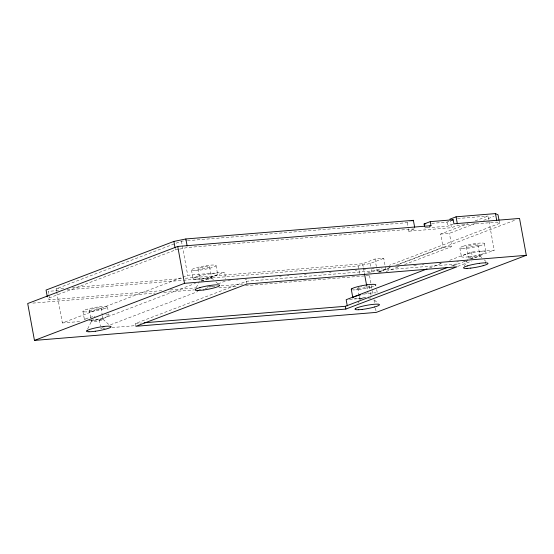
<?xml version="1.0" encoding="UTF-8"?>
<svg xmlns="http://www.w3.org/2000/svg" width="554" height="554" viewBox="0 0 554 554"><rect width="100%" height="100%" fill="white"/><g stroke="black" fill="none" stroke-linecap="round" stroke-linejoin="round"><path stroke-width="0.42" stroke-dasharray="2.77 2.08" d="M87.698 328.834L91.472 321.313M196.268 287.547L199.308 281.543M357.946 303.142L359.11 300.85M464.259 266.287L467.673 259.542M85.011 319.263L85.551 318.966M192.016 269.431L192.557 269.126A12.527 1.704 -10.4 0 1 195.209 268.115L196.386 267.769A12.451 1.69 -10.4 0 1 207.348 265.525L208.768 265.338A12.451 1.69 -10.4 0 1 212.563 265.034L213.567 265.013A12.451 1.69 -10.4 0 1 215.499 266.204L214.966 266.502A12.451 1.69 -10.4 0 1 212.321 267.506L211.136 267.859A12.451 1.69 -10.4 0 1 200.209 270.096L198.748 270.29A12.451 1.69 -10.4 0 1 194.994 270.587M193.581 277.956L194.122 277.658M408.353 228.885L408.783 231.219L414.946 228.844L187.425 247.499L179.434 249.134M408.783 231.219L451.462 227.715L457.632 225.346L497.035 222.119L499.604 223.38L499.175 221.053M56.57 291.356L56.106 288.863L181.456 241.17L186.629 240.748M178.637 249.3L175.438 249.951L47.616 298.537L49.735 299.839L161.706 290.677M56.723 292.193L62.367 322.968L182.058 277.436M182.862 277.125L187.716 275.283L224.578 272.256L225.859 279.237M88.945 320.794L99.228 319.949L195.465 283.336M201.13 281.183L224.578 272.256M103.224 327.553L100.793 328.48L105.101 328.127M110.502 324.783L197.84 291.556M205.118 288.786L212.397 286.016M218.054 283.863L225.333 281.093M135.972 326.271L135.467 323.501L246.502 281.252L456.385 264.05L456.766 266.128M187.487 240.678L407.211 222.666L410.299 221.489M427.134 227.154L424.821 228.033L447.75 226.157L453.151 224.107M431.718 223.359L447.009 222.106L450.09 220.935M185.265 278.274L362.641 263.739L374.982 259.043L383.742 258.323L386.166 271.543L398.977 266.668M395.826 265.255L443.068 247.278L440.638 234.058L467.929 223.678M475.152 220.928L487.991 216.046L488.753 220.201M440.638 234.058L449.398 233.345L476.509 223.033M483.684 220.312L494.05 216.372M183.395 280.269L358.237 265.941L370.169 263.489L383.742 258.323M499.604 223.38L389.31 265.324M367.759 272.831L371.734 272.014L382.115 268.067M390.217 267.381L377.406 272.256L376.803 268.953M366.062 275.795L371.125 274.895M378.382 272.139L391.283 267.222M398.548 264.466L516.307 219.661M404.579 264.535L451.822 246.558L449.398 233.345M429.447 268.018L442.39 263.095M449.668 260.325L471.502 252.022L494.251 250.152L488.905 221.039M451.558 265.885L456.385 264.05M453.006 265.844L465.949 260.92M470.796 259.078L494.251 250.152M457.701 266.391L471.447 261.163M196.774 276.647L197.951 276.294M103.737 308.82L102.566 309.167A12.451 1.69 -10.4 0 1 91.639 311.403M463.58 246.121L464.751 245.768A12.451 1.69 -10.4 0 1 475.713 243.525M87.816 309.077L86.646 309.423A12.527 1.704 -10.4 0 0 83.973 310.427L83.446 310.739A12.451 1.69 -10.4 0 0 85.42 311.916M479.501 245.865L480.678 245.512A12.451 1.69 -10.4 0 0 483.323 244.501L483.871 244.203A12.451 1.69 -10.4 0 0 481.932 243.019L480.934 243.033A12.451 1.69 -10.4 0 0 477.153 243.344L475.692 243.525M481.066 254.39L482.243 254.037A12.451 1.69 -10.4 0 0 484.889 253.033L485.436 252.728A12.451 1.69 -10.4 0 0 483.497 251.544L482.499 251.558A12.451 1.69 -10.4 0 0 478.718 251.869L477.257 252.056M370.938 287.173L372.108 286.82A12.527 1.704 -10.4 0 0 374.76 285.809M91.625 311.41L90.177 311.597A12.527 1.704 -10.4 0 1 86.382 311.902L85.385 311.923M359.989 289.41L358.549 289.597M468.684 256.814L470.124 256.634A12.451 1.69 -10.4 0 0 481.08 254.383M457.514 218.546L487.991 216.046M443.068 247.278L451.822 246.558M56.106 288.863L64.721 288.156M72.47 287.519L181.823 278.558M58.509 290.504L48.177 291.356L48.641 293.897M67.124 289.797L182.536 280.338M227.867 280.643L230.443 280.435M236.468 279.943L238.185 279.798M245.069 279.237L246.793 279.091M262.277 277.824L264.002 277.686M279.486 276.411L281.203 276.273M287.228 275.781L288.953 275.636M304.437 274.368L306.154 274.23M321.645 272.956L323.363 272.817M329.388 272.326L331.105 272.18M346.596 270.913L348.314 270.774M355.197 270.207L356.914 270.068M363.798 269.5L365.522 269.362M371.54 268.87L374.123 268.655M397.356 266.751L399.074 266.613M413.7 265.414L416.283 265.2M422.307 264.708L424.025 264.563M439.509 263.295L441.233 263.157M456.718 261.883L458.442 261.744M464.46 261.253L467.043 261.038M378.998 272.132L382.98 271.799M170.32 289.971L196.158 287.858M207.355 286.937L215.104 286.307M221.136 285.816L242.666 284.05M32.866 303.107L155.127 293.087M163.735 292.38L193.872 289.908M199.038 289.486L200.756 289.34M218.837 287.858L237.777 286.307M245.526 285.677L365.204 275.864M62.367 322.968L80.372 321.493M349.526 299.43L363.846 298.26M135.467 323.501L141.485 323.003M111.977 327.559L135.211 325.655M463.324 248.601L462.32 248.614A12.451 1.69 -10.4 0 1 460.422 247.423L460.921 247.132A12.451 1.69 -10.4 0 1 463.601 246.121M194.953 270.601L193.955 270.615A12.451 1.69 -10.4 0 1 192.058 269.424M196.518 279.126L195.52 279.14M354.754 289.908L353.75 289.922M356.319 298.433L355.315 298.447A12.451 1.69 -10.4 0 1 354.498 298.419M479.951 255.962L481.793 257.638M484.238 259.868L486.073 261.536M374.442 300.053L378.119 303.398M211.586 277.963L213.422 279.632M215.873 281.861L218.318 284.091M103.002 319.208L109.138 324.831M447.009 222.106L447.75 226.157M484.397 243.573L485.962 252.105M477.936 244.757A5.907 0.803 -10.4 0 1 469.314 247.036A5.907 0.803 -10.4 0 1 469.134 245.657A5.907 0.803 -10.4 0 1 477.936 244.757L480.013 256.052A5.907 0.803 -10.4 0 1 471.385 258.337A5.907 0.803 -10.4 0 1 471.205 256.959A5.907 0.803 -10.4 0 1 480.013 256.052M471.502 252.022L472.638 258.219M466.316 246.876L468.393 258.178M459.855 248.053L461.42 256.585M449.896 219.169L451.462 227.715M407.211 222.666L408.215 228.109M374.982 259.043L376.651 268.129M376.685 289.534L377.253 292.637M370.169 263.489L370.737 266.585M371.305 269.687L371.734 272.014M369.511 275.511L371.201 284.728M371.353 285.566L372.122 289.763M372.281 290.601L372.89 293.952M373.971 299.818L374.587 303.17M375.508 308.204L376.277 312.394M369.366 286.065L369.961 289.292M370.557 292.519L371.298 296.556M362.641 263.739L363.258 267.063M363.41 267.894L364.324 272.887M366.769 286.196L367.531 290.358M367.683 291.189L368.597 296.182M358.237 265.941L359.802 274.465M357.745 288.184L359.082 295.448M359.227 296.252L359.823 299.485M246.502 281.252L247.008 284.022M216.032 265.574L217.597 274.098M209.571 266.751A5.907 0.803 -10.4 0 1 200.943 269.036A5.907 0.803 -10.4 0 1 200.763 267.658A5.907 0.803 -10.4 0 1 209.571 266.751L211.642 278.053A5.907 0.803 -10.4 0 1 203.02 280.331A5.907 0.803 -10.4 0 1 202.84 278.953A5.907 0.803 -10.4 0 1 211.642 278.053M197.951 268.877L200.022 280.172M191.49 270.054L193.055 278.579M181.456 241.17L187.716 275.283M175.154 248.4L175.438 249.951M107.462 306.881L108.175 310.759M108.743 313.862L109.027 315.406M101.001 308.059A5.907 0.803 -10.4 0 1 92.373 310.344A5.907 0.803 -10.4 0 1 92.193 308.966A5.907 0.803 -10.4 0 1 101.001 308.059L102.324 315.281M102.476 316.085L103.065 319.298A5.907 0.803 -10.4 0 1 94.436 321.576A5.907 0.803 -10.4 0 1 94.256 320.198A5.907 0.803 -10.4 0 1 103.065 319.298M99.228 319.949L100.371 326.154M89.381 310.185L91.445 321.417M82.92 311.362L84.485 319.887M48.8 294.749L49.735 299.839M91.057 320.191A12.451 1.69 -10.4 0 0 91.763 320.115L93.19 319.935A12.451 1.69 -10.4 0 0 104.131 317.698L105.302 317.345A12.527 1.704 -10.4 0 0 107.961 316.334L108.501 316.036A12.451 1.69 -10.4 0 0 106.562 314.852L105.565 314.866A12.527 1.704 -10.4 0 0 104.983 314.88M85.593 318.959A12.451 1.69 -10.4 0 1 88.231 317.954L89.381 317.601A12.451 1.69 -10.4 0 1 92.774 316.743M94.263 316.417A12.451 1.69 -10.4 0 1 95.018 316.258M84.388 319.9A12.527 1.704 -10.4 0 1 84.921 319.27M196.559 279.119A12.451 1.69 -10.4 0 0 200.333 278.807L201.76 278.627A12.451 1.69 -10.4 0 0 212.715 276.384L213.872 276.037A12.527 1.704 -10.4 0 0 216.531 275.026L217.064 274.729A12.451 1.69 -10.4 0 0 215.132 273.544L214.128 273.558A12.527 1.704 -10.4 0 0 210.319 273.863L208.893 274.05A12.527 1.704 -10.4 0 0 197.868 276.301M194.163 277.651A12.451 1.69 -10.4 0 1 196.802 276.647M195.437 279.161A12.527 1.704 -10.4 0 1 193.491 277.963M365.342 297.332A12.451 1.69 -10.4 0 1 361.561 297.941L360.114 298.121A12.451 1.69 -10.4 0 1 356.34 298.433M362.614 294.423A12.451 1.69 -10.4 0 1 363.376 294.271M364.137 294.119A12.451 1.69 -10.4 0 1 368.694 293.364L370.134 293.177A12.451 1.69 -10.4 0 1 373.908 292.872L374.933 292.851A12.451 1.69 -10.4 0 1 376.118 292.914M468.698 256.807A12.451 1.69 -10.4 0 1 464.924 257.118L463.885 257.146A12.451 1.69 -10.4 0 1 461.988 255.948L462.486 255.657A12.451 1.69 -10.4 0 1 465.166 254.646L466.316 254.293A12.451 1.69 -10.4 0 1 477.278 252.056M370.931 297.803A5.907 0.803 -10.4 0 1 369.684 298.274M369.13 298.44A5.907 0.803 -10.4 0 1 368.521 298.606M360.142 299.679A5.907 0.803 -10.4 0 1 361.582 298.564M361.894 298.468A5.907 0.803 -10.4 0 1 363.396 298.073M364.802 297.768A5.907 0.803 -10.4 0 1 365.529 297.623M369.054 285.871A5.907 0.803 -10.4 0 1 364.207 287.817A5.907 0.803 -10.4 0 1 357.78 288.073M358.002 287.886A5.907 0.803 -10.4 0 1 359.248 287.353M360.668 286.937A5.907 0.803 -10.4 0 1 361.665 286.695M364.906 286.086A5.907 0.803 -10.4 0 1 365.543 286.002M103.75 308.813A12.451 1.69 -10.4 0 0 106.389 307.809L106.936 307.505A12.451 1.69 -10.4 0 0 104.997 306.32L104 306.334A12.451 1.69 -10.4 0 0 100.219 306.646L98.757 306.833A12.451 1.69 -10.4 0 0 87.837 309.07M370.931 287.173A12.527 1.704 -10.4 0 1 359.927 289.423M358.473 289.61A12.527 1.704 -10.4 0 1 354.678 289.922M353.667 289.936A12.527 1.704 -10.4 0 1 352.462 289.881M479.515 245.858A12.451 1.69 -10.4 0 1 468.58 248.095L467.119 248.289A12.451 1.69 -10.4 0 1 463.359 248.594"/><path stroke-width="0.83" d="M87.089 330.558L87.629 330.26M195.659 289.257L196.192 288.953A12.451 1.69 -10.4 0 1 198.872 287.942L200.022 287.595M351.818 288.738L352.358 288.44A12.451 1.69 -10.4 0 1 355.038 287.429L356.18 287.076A12.451 1.69 -10.4 0 1 367.143 284.832M353.383 297.263L353.923 296.965A12.527 1.704 -10.4 0 1 354.262 296.805M355.453 308.564L355.993 308.266A12.527 1.704 -10.4 0 1 358.646 307.255L359.823 306.902A12.451 1.69 -10.4 0 1 370.785 304.658L372.205 304.478A12.451 1.69 -10.4 0 1 376 304.167L377.004 304.146A12.451 1.69 -10.4 0 1 378.936 305.337L378.403 305.635A12.451 1.69 -10.4 0 1 375.757 306.639L374.573 306.999M414.662 227.299L413.381 220.319L185.86 238.968L173.873 241.426L46.058 290.054L47.305 296.84M430.243 221.642L430.991 225.693L177.723 246.454L27.7 303.53L34.466 340.412L376.277 312.394L526.3 255.311L519.534 218.435L453.92 223.809L453.172 219.758L430.243 221.642L424.08 223.989L424.523 226.42M34.466 340.412L184.489 283.329L526.3 255.311M411.837 220.907L413.381 220.319M429.447 226.274L430.991 225.693M449.896 219.169L456.067 216.822L495.47 213.588L498.039 214.855L499.036 220.277M451.635 220.347L453.172 219.758M427.023 268.939L346.153 299.707L347.289 305.912M144.068 322.795L345.35 306.293L447.535 267.416M345.855 309.07L456.891 266.82L247.008 284.022L135.972 326.271L345.855 309.07L345.35 306.293M467.216 265.948L468.393 265.595A12.451 1.69 -10.4 0 1 479.355 263.351M483.143 265.691L484.314 265.338A12.451 1.69 -10.4 0 0 486.966 264.327L487.506 264.029A12.451 1.69 -10.4 0 0 485.574 262.845M203.83 289.929L202.39 290.116A12.451 1.69 -10.4 0 1 198.63 290.414M479.335 263.351L480.775 263.171A12.451 1.69 -10.4 0 1 484.57 262.859L485.574 262.845M367.122 284.832L368.569 284.652A12.451 1.69 -10.4 0 1 372.364 284.341L373.368 284.327A12.451 1.69 -10.4 0 1 375.3 285.511M95.26 331.237L93.82 331.417A12.451 1.69 -10.4 0 1 90.06 331.721L89.021 331.749M470.755 268.115L472.202 267.928A12.451 1.69 -10.4 0 0 483.157 265.685M103.84 326.472L102.393 326.659A12.451 1.69 -10.4 0 0 91.479 328.896L90.281 329.249A12.451 1.69 -10.4 0 0 87.664 330.253M362.184 309.423L363.632 309.236A12.451 1.69 -10.4 0 0 374.587 306.992M424.08 223.989L425.777 223.851M466.96 268.427L465.962 268.441A12.451 1.69 -10.4 0 1 464.065 267.25L464.564 266.959A12.451 1.69 -10.4 0 1 467.244 265.948M198.595 290.421L197.591 290.441M358.39 309.734L357.392 309.748A12.451 1.69 -10.4 0 1 355.495 308.557M495.47 213.588L496.751 220.568M456.067 216.822L457.348 223.795M364.477 273.718L366.616 285.365M351.291 289.361L352.856 297.893M185.86 238.968L187.141 245.948M177.723 246.454L184.489 283.329M173.873 241.426L175.009 247.624M352.863 297.782A12.451 1.69 -10.4 0 1 353.189 297.401M359.006 295.261A12.451 1.69 -10.4 0 0 357.732 295.607L356.575 295.954A12.527 1.704 -10.4 0 0 354.643 296.639M359.685 295.088A12.451 1.69 -10.4 0 1 360.391 294.915M203.768 289.943A12.527 1.704 -10.4 0 0 214.772 287.692L215.949 287.339A12.527 1.704 -10.4 0 0 218.601 286.328L219.142 286.023A12.451 1.69 -10.4 0 0 217.203 284.839L216.205 284.853A12.527 1.704 -10.4 0 0 212.397 285.158L210.963 285.352A12.527 1.704 -10.4 0 0 199.939 287.595M197.508 290.455A12.527 1.704 -10.4 0 1 195.562 289.264M470.775 268.108A12.451 1.69 -10.4 0 1 467.001 268.42M362.205 309.416A12.451 1.69 -10.4 0 1 358.431 309.728M95.281 331.23A12.451 1.69 -10.4 0 0 106.216 328.986L107.379 328.64A12.527 1.704 -10.4 0 0 110.031 327.636L110.571 327.331A12.451 1.69 -10.4 0 0 108.632 326.147L107.635 326.161A12.527 1.704 -10.4 0 0 103.827 326.465M88.938 331.763A12.527 1.704 -10.4 0 1 86.992 330.572M351.582 289.631A12.451 1.69 -10.4 0 1 351.852 288.731"/></g></svg>
